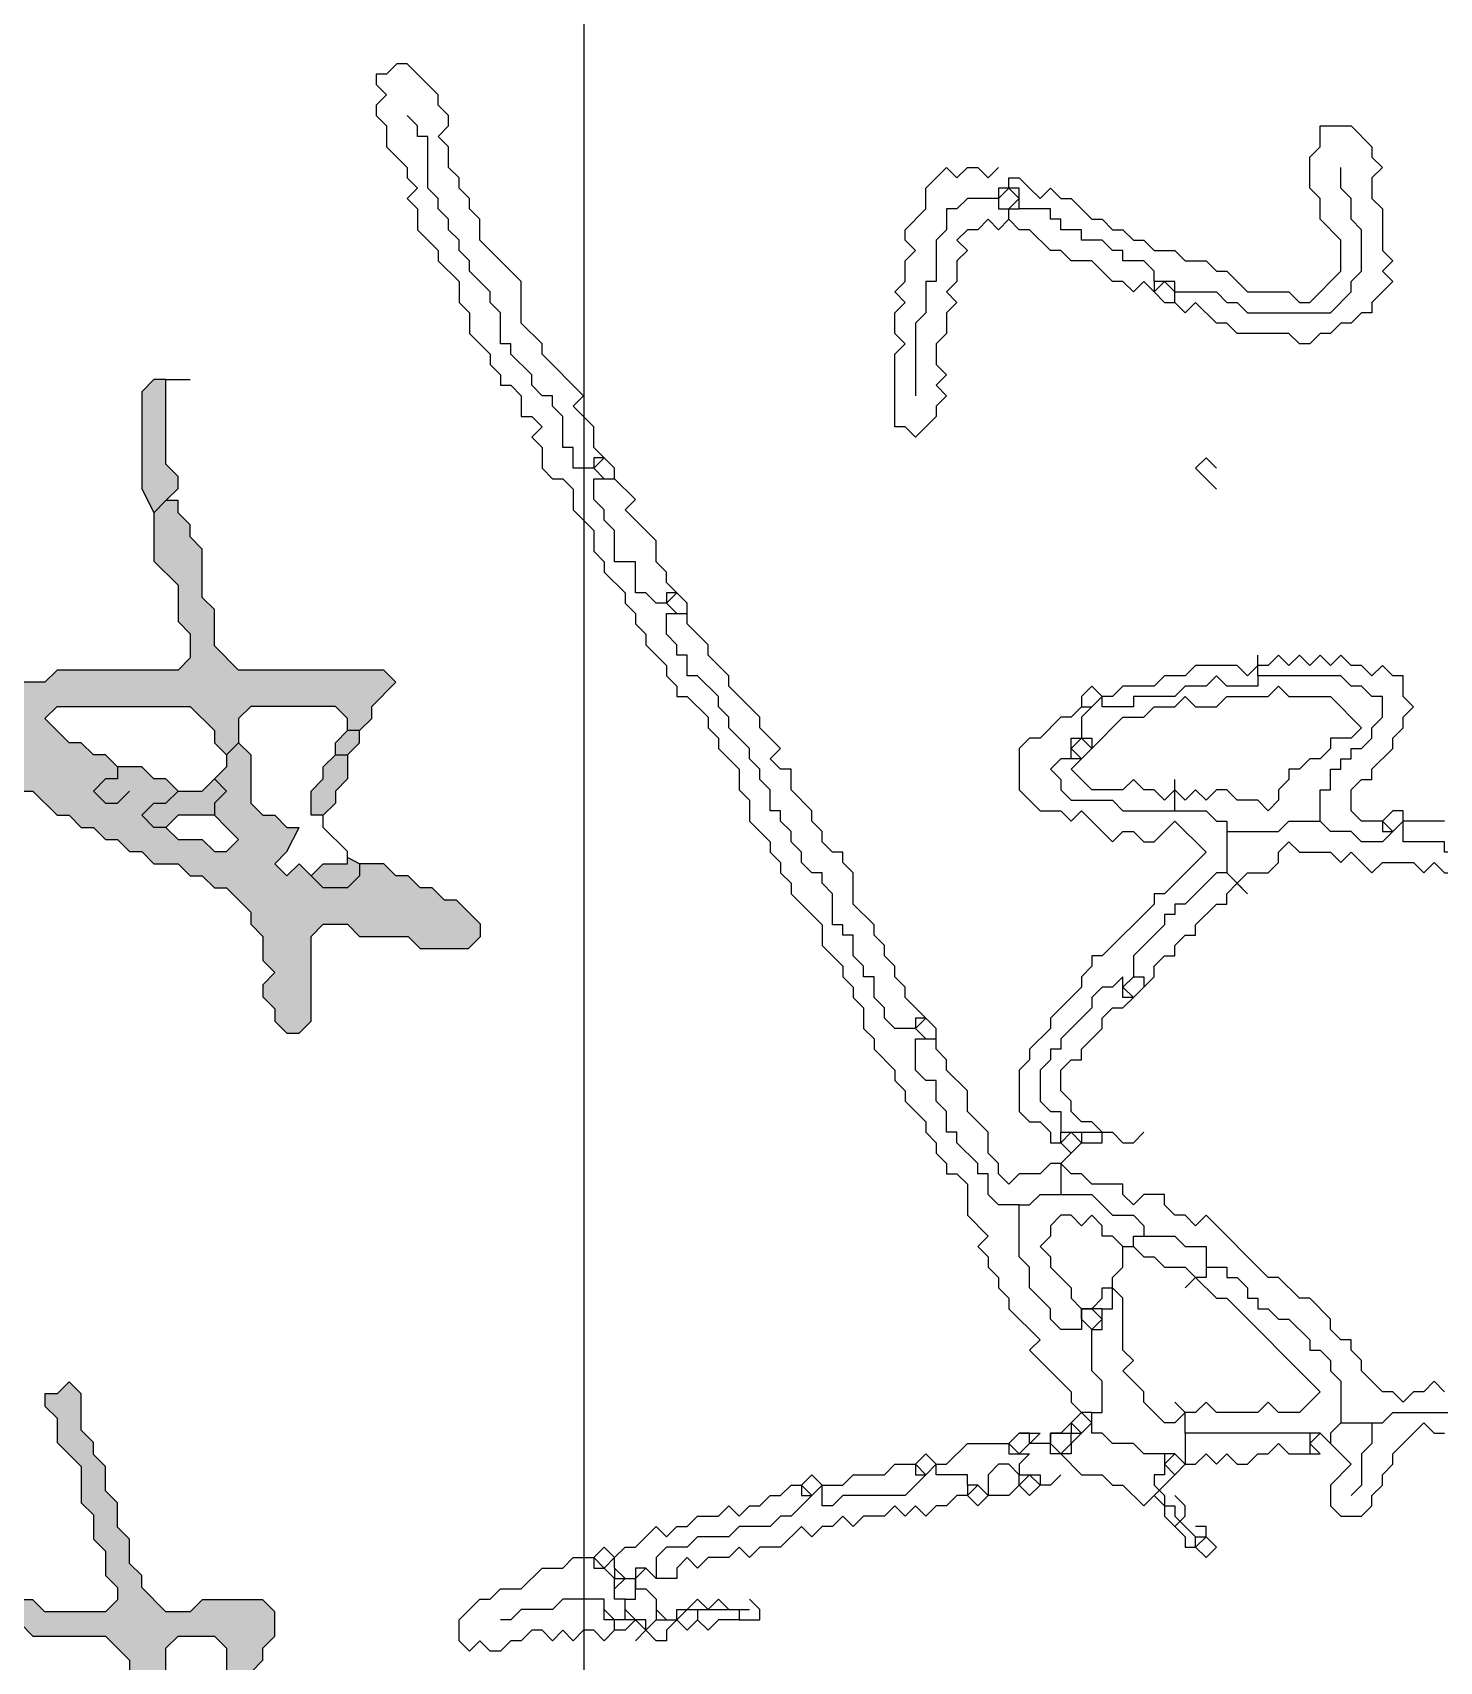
# Model space of a CAD drawing. Header units: millimetres. Extents: x 434053 to 1059003, y -2417481 to 936527.
# Drawn here: x 538969 to 539320.5, y -2154381.8 to -2153974.9 of the extents above; entities that cross this region are included whole.
import ezdxf

# ---------------------------------------------------------------- set-up
doc = ezdxf.new("R2010")
doc.units = ezdxf.units.MM
doc.header["$LTSCALE"] = 1000
doc.header["$MEASUREMENT"] = 0
for name, color, linetype in [('TITLIN', 7, 'Continuous'), ('图框层', 3, 'Continuous'), ('电子签名', 6, 'Continuous')]:
    doc.layers.add(name, color=color, linetype=linetype)

# ---------------------------------------------------------------- blocks, each defined once
blk = doc.blocks.new('zhauau')
for points in [[(-73507.25, -94051.93), (-73499.48, -94044.15), (-73491.7, -94051.93), (-73483.93, -94051.93), (-73480.04, -94048.04), (-73480.04, -94040.26), (-73483.93, -94036.38), (-73487.81, -94036.38), (-73491.7, -94032.49), (-73495.59, -94032.49), (-73499.48, -94028.6), (-73503.37, -94028.6), (-73515.03, -94016.94), (-73511.14, -94013.05), (-73511.14, -94009.16)], [(-73740.53, -94009.16), (-73740.53, -94024.71)], [(-73526.69, -94009.16), (-73530.58, -94013.05), (-73526.69, -94016.94), (-73526.69, -94020.82), (-73522.81, -94024.71), (-73526.69, -94028.6), (-73526.69, -94032.49), (-73534.47, -94040.26), (-73538.36, -94040.26), (-73542.25, -94044.15), (-73546.13, -94044.15), (-73546.13, -94048.04), (-73550.02, -94051.93), (-73553.91, -94051.93), (-73561.69, -94059.7), (-73561.69, -94063.59), (-73569.46, -94071.37), (-73569.46, -94075.26), (-73592.79, -94098.58), (-73588.9, -94102.47), (-73592.79, -94106.36), (-73592.79, -94110.25), (-73596.68, -94114.14), (-73600.57, -94114.14), (-73600.57, -94121.91), (-73596.68, -94125.8), (-73600.57, -94129.69), (-73604.45, -94129.69), (-73604.45, -94141.35), (-73608.34, -94145.24), (-73608.34, -94149.13), (-73612.23, -94153.02)], [(-73515.03, -94036.38), (-73515.03, -94032.49), (-73518.92, -94028.6), (-73518.92, -93954.73), (-73522.81, -93950.84)], [(-73732.76, -93981.94), (-73732.76, -93997.5), (-73728.87, -94001.38), (-73728.87, -94009.16), (-73732.76, -94009.16), (-73732.76, -94024.71), (-73736.65, -94024.71)], [(-73717.21, -94086.92), (-73721.09, -94083.03), (-73721.09, -94075.26), (-73724.98, -94071.37), (-73728.87, -94071.37), (-73732.76, -94067.48), (-73728.87, -94063.59), (-73728.87, -94051.93), (-73724.98, -94048.04), (-73728.87, -94044.15), (-73721.09, -94036.38), (-73724.98, -94032.49), (-73724.98, -94020.82), (-73721.09, -94016.94), (-73724.98, -94013.05), (-73721.09, -94009.16), (-73721.09, -93993.61), (-73724.98, -93989.72), (-73724.98, -93985.83), (-73721.09, -93981.94)], [(-73740.53, -94032.49), (-73740.53, -94040.26), (-73744.42, -94044.15), (-73752.2, -94044.15), (-73756.09, -94040.26), (-73756.09, -94036.38), (-73759.97, -94036.38), (-73767.75, -94028.6), (-73771.64, -94028.6), (-73775.53, -94024.71), (-73779.41, -94024.71), (-73783.3, -94020.82), (-73787.19, -94024.71), (-73794.97, -94024.71), (-73794.97, -94028.6), (-73798.85, -94032.49), (-73794.97, -94036.38), (-73798.85, -94040.26), (-73798.85, -94044.15), (-73802.74, -94048.04), (-73798.85, -94051.93), (-73802.74, -94055.82), (-73798.85, -94059.7), (-73802.74, -94063.59), (-73798.85, -94067.48), (-73802.74, -94071.37), (-73798.85, -94075.26), (-73798.85, -94079.14), (-73794.97, -94083.03), (-73798.85, -94086.92), (-73798.85, -94102.47), (-73794.97, -94106.36), (-73794.97, -94114.14), (-73791.08, -94118.02), (-73791.08, -94129.69), (-73787.19, -94133.58), (-73787.19, -94137.46)], [(-73977.7, -94164.68), (-73973.81, -94160.79), (-73977.7, -94156.9), (-73973.81, -94153.02), (-73973.81, -94149.13), (-73966.04, -94141.35), (-73966.04, -94137.46), (-73962.15, -94133.58), (-73962.15, -94129.69), (-73958.26, -94125.8), (-73958.26, -94121.91), (-73954.37, -94118.02), (-73954.37, -94110.25), (-73950.49, -94106.36), (-73950.49, -94098.58), (-73946.6, -94094.7), (-73946.6, -94090.81), (-73938.82, -94083.03), (-73938.82, -94067.48), (-73934.93, -94063.59), (-73934.93, -94059.7), (-73946.6, -94048.04), (-73958.26, -94048.04), (-73966.04, -94055.82), (-73973.81, -94055.82), (-73977.7, -94059.7), (-73989.37, -94059.7), (-73993.25, -94055.82), (-74001.03, -94055.82), (-74001.03, -94044.15), (-73993.25, -94036.38), (-73989.37, -94036.38), (-73985.48, -94032.49), (-73981.59, -94036.38), (-73973.81, -94036.38), (-73969.93, -94032.49), (-73954.37, -94032.49), (-73950.49, -94028.6), (-73946.6, -94032.49), (-73942.71, -94028.6), (-73934.93, -94036.38), (-73931.05, -94036.38), (-73931.05, -94040.26), (-73927.16, -94044.15), (-73927.16, -94048.04), (-73923.27, -94051.93), (-73923.27, -94055.82), (-73919.38, -94059.7), (-73919.38, -94063.59), (-73923.27, -94067.48), (-73923.27, -94086.92), (-73927.16, -94090.81), (-73927.16, -94094.7), (-73934.93, -94102.47), (-73931.05, -94106.36), (-73934.93, -94110.25)], [(-73736.65, -94024.71), (-73744.42, -94024.71), (-73744.42, -94028.6), (-73740.53, -94032.49), (-73736.65, -94032.49)], [(-73740.53, -94024.71), (-73744.42, -94024.71), (-73744.42, -94028.6), (-73740.53, -94032.49)], [(-73740.53, -94032.49), (-73736.65, -94028.6), (-73740.53, -94024.71)], [(-73736.65, -94032.49), (-73736.65, -94028.6), (-73732.76, -94032.49), (-73732.76, -94040.26), (-73736.65, -94044.15), (-73736.65, -94051.93), (-73740.53, -94055.82)], [(-73740.53, -94055.82), (-73752.2, -94055.82), (-73752.2, -94051.93), (-73759.97, -94051.93), (-73759.97, -94048.04), (-73763.86, -94048.04), (-73763.86, -94044.15), (-73767.75, -94044.15), (-73767.75, -94040.26), (-73771.64, -94036.38), (-73775.53, -94036.38), (-73779.41, -94032.49), (-73787.19, -94032.49), (-73787.19, -94036.38), (-73791.08, -94040.26), (-73791.08, -94044.15), (-73794.97, -94048.04), (-73794.97, -94079.14)], [(-73938.82, -94110.25), (-73938.82, -94094.7), (-73934.93, -94090.81), (-73934.93, -94086.92), (-73931.05, -94083.03), (-73931.05, -94051.93), (-73938.82, -94044.15), (-73942.71, -94044.15), (-73946.6, -94040.26), (-73962.15, -94040.26), (-73966.04, -94044.15), (-73973.81, -94044.15), (-73977.7, -94048.04), (-73985.48, -94048.04)], [(-73767.75, -94141.35), (-73779.41, -94129.69), (-73779.41, -94121.91), (-73783.3, -94118.02), (-73783.3, -94110.25), (-73787.19, -94106.36), (-73783.3, -94102.47), (-73783.3, -94094.7), (-73787.19, -94090.81), (-73787.19, -94075.26), (-73791.08, -94071.37), (-73787.19, -94067.48), (-73787.19, -94051.93), (-73775.53, -94040.26), (-73771.64, -94044.15), (-73771.64, -94051.93), (-73767.75, -94051.93), (-73763.86, -94055.82), (-73763.86, -94059.7), (-73759.97, -94063.59), (-73759.97, -94067.48), (-73756.09, -94067.48), (-73752.2, -94071.37), (-73748.31, -94071.37), (-73744.42, -94075.26), (-73748.31, -94079.14), (-73748.31, -94086.92), (-73752.2, -94090.81), (-73752.2, -94094.7), (-73748.31, -94098.58), (-73752.2, -94102.47), (-73748.31, -94106.36), (-73752.2, -94110.25)], [(-73515.03, -94048.04), (-73515.03, -94036.38)], [(-73515.03, -94036.38), (-73507.25, -94036.38), (-73503.37, -94040.26), (-73491.7, -94040.26), (-73487.81, -94044.15)], [(-73573.35, -94098.58), (-73573.35, -94090.81), (-73569.46, -94090.81), (-73569.46, -94086.92), (-73565.57, -94083.03), (-73561.69, -94083.03), (-73561.69, -94079.14), (-73557.8, -94079.14), (-73557.8, -94075.26), (-73553.91, -94071.37), (-73553.91, -94067.48), (-73546.13, -94059.7), (-73542.25, -94059.7), (-73542.25, -94055.82), (-73538.36, -94051.93), (-73534.47, -94051.93), (-73530.58, -94048.04), (-73515.03, -94048.04)], [(-73515.03, -94048.04), (-73511.14, -94051.93), (-73507.25, -94051.93), (-73511.14, -94055.82), (-73511.14, -94059.7)], [(-73503.37, -94059.7), (-73503.37, -94055.82), (-73507.25, -94059.7), (-73511.14, -94055.82), (-73507.25, -94051.93)], [(-73736.65, -94090.81), (-73736.65, -94071.37), (-73740.53, -94067.48), (-73740.53, -94055.82)], [(-73569.46, -94102.47), (-73561.69, -94094.7), (-73561.69, -94090.81), (-73526.69, -94055.82), (-73518.92, -94063.59), (-73518.92, -94071.37), (-73522.81, -94075.26), (-73518.92, -94079.14), (-73518.92, -94094.7), (-73522.81, -94098.58), (-73518.92, -94102.47), (-73518.92, -94106.36)], [(-73511.14, -94059.7), (-73503.37, -94059.7), (-73503.37, -94055.82)], [(-73511.14, -94059.7), (-73511.14, -94106.36)], [(-73495.59, -94110.25), (-73499.48, -94106.36), (-73499.48, -94102.47), (-73503.37, -94098.58), (-73499.48, -94094.7), (-73503.37, -94090.81), (-73499.48, -94086.92), (-73499.48, -94083.03), (-73503.37, -94079.14), (-73503.37, -94075.26), (-73507.25, -94071.37), (-73503.37, -94067.48), (-73503.37, -94059.7)], [(-73794.97, -94079.14), (-73802.74, -94079.14)], [(-73794.97, -94079.14), (-73791.08, -94079.14), (-73791.08, -94090.81), (-73794.97, -94094.7), (-73791.08, -94098.58), (-73791.08, -94106.36), (-73787.19, -94110.25), (-73787.19, -94125.8), (-73783.3, -94125.8), (-73783.3, -94137.46)], [(-73721.09, -94090.81), (-73713.32, -94083.03)], [(-73717.21, -94086.92), (-73713.32, -94083.03)], [(-73674.44, -94125.8), (-73682.21, -94118.02), (-73686.1, -94118.02), (-73689.99, -94114.14), (-73689.99, -94110.25), (-73693.88, -94110.25), (-73697.77, -94106.36), (-73697.77, -94102.47), (-73701.65, -94102.47), (-73709.43, -94094.7), (-73709.43, -94090.81), (-73713.32, -94090.81), (-73717.21, -94086.92)], [(-73864.95, -94094.7), (-73872.73, -94102.47), (-73876.61, -94098.58), (-73872.73, -94094.7)], [(-73864.95, -94094.7), (-73872.73, -94102.47), (-73876.61, -94098.58), (-73872.73, -94094.7)], [(-73744.42, -94110.25), (-73744.42, -94098.58), (-73740.53, -94094.7), (-73740.53, -94090.81), (-73736.65, -94090.81)], [(-73736.65, -94090.81), (-73721.09, -94090.81)], [(-73721.09, -94090.81), (-73721.09, -94094.7), (-73709.43, -94106.36), (-73709.43, -94110.25), (-73705.54, -94110.25), (-73705.54, -94114.14), (-73701.65, -94114.14), (-73689.99, -94125.8), (-73682.21, -94125.8)], [(-73472.26, -94102.47), (-73472.26, -94098.58), (-73468.37, -94094.7), (-73464.49, -94098.58), (-73468.37, -94102.47), (-73472.26, -94102.47)], [(-73468.37, -94102.47), (-73464.49, -94098.58), (-73468.37, -94094.7)], [(-73783.3, -94145.24), (-73779.41, -94149.13), (-73779.41, -94153.02), (-73771.64, -94160.79), (-73771.64, -94164.68), (-73767.75, -94168.57), (-73752.2, -94168.57), (-73744.42, -94160.79), (-73744.42, -94153.02), (-73740.53, -94149.13), (-73744.42, -94145.24), (-73732.76, -94133.58), (-73736.65, -94129.69), (-73736.65, -94125.8), (-73732.76, -94121.91), (-73732.76, -94118.02), (-73740.53, -94110.25), (-73728.87, -94098.58), (-73713.32, -94114.14), (-73713.32, -94118.02), (-73709.43, -94118.02), (-73689.99, -94137.46), (-73689.99, -94141.35), (-73686.1, -94141.35), (-73682.21, -94145.24), (-73678.33, -94145.24), (-73666.66, -94156.9), (-73662.77, -94156.9), (-73655, -94164.68), (-73651.11, -94164.68), (-73647.22, -94168.57), (-73631.67, -94168.57), (-73627.78, -94164.68), (-73627.78, -94160.79), (-73623.89, -94156.9), (-73620.01, -94156.9), (-73620.01, -94153.02), (-73623.89, -94149.13), (-73620.01, -94145.24)], [(-73585.01, -94121.91), (-73585.01, -94110.25), (-73581.13, -94106.36), (-73581.13, -94098.58), (-73573.35, -94098.58)], [(-73573.35, -94098.58), (-73569.46, -94098.58), (-73569.46, -94102.47), (-73565.57, -94106.36)], [(-73468.37, -94102.47), (-73472.26, -94098.58), (-73476.15, -94098.58), (-73476.15, -94102.47)], [(-73581.13, -94129.69), (-73581.13, -94125.8), (-73577.24, -94121.91), (-73577.24, -94118.02), (-73573.35, -94114.14), (-73573.35, -94106.36), (-73569.46, -94102.47)], [(-73569.46, -94102.47), (-73569.46, -94102.47)], [(-73518.92, -94106.36), (-73515.03, -94110.25), (-73515.03, -94114.14), (-73522.81, -94121.91), (-73526.69, -94121.91), (-73534.47, -94129.69), (-73538.36, -94125.8), (-73542.25, -94129.69), (-73561.69, -94129.69), (-73565.57, -94133.58)], [(-73511.14, -94106.36), (-73518.92, -94106.36), (-73522.81, -94110.25)], [(-73518.92, -94106.36), (-73518.92, -94106.36)], [(-73511.14, -94106.36), (-73503.37, -94106.36)], [(-73503.37, -94106.36), (-73499.48, -94106.36), (-73503.37, -94110.25), (-73503.37, -94114.14)], [(-73495.59, -94114.14), (-73495.59, -94118.02), (-73491.7, -94118.02), (-73487.81, -94114.14), (-73483.93, -94114.14), (-73483.93, -94110.25), (-73480.04, -94110.25), (-73472.26, -94102.47)], [(-73476.15, -94110.25), (-73480.04, -94106.36), (-73483.93, -94106.36), (-73487.81, -94110.25)], [(-73476.15, -94110.25), (-73472.26, -94106.36), (-73468.37, -94106.36), (-73468.37, -94102.47)], [(-73938.82, -94110.25), (-73942.71, -94110.25), (-73942.71, -94118.02)], [(-73942.71, -94118.02), (-73938.82, -94118.02), (-73934.93, -94114.14), (-73934.93, -94110.25), (-73938.82, -94110.25)], [(-73934.93, -94110.25), (-73938.82, -94110.25), (-73942.71, -94114.14), (-73938.82, -94118.02)], [(-73938.82, -94118.02), (-73934.93, -94114.14), (-73934.93, -94110.25)], [(-73752.2, -94110.25), (-73748.31, -94114.14), (-73752.2, -94118.02), (-73752.2, -94121.91), (-73756.09, -94125.8), (-73752.2, -94129.69), (-73752.2, -94141.35), (-73759.97, -94149.13), (-73763.86, -94145.24), (-73767.75, -94149.13), (-73771.64, -94145.24), (-73767.75, -94141.35)], [(-73763.86, -94149.13), (-73763.86, -94153.02), (-73759.97, -94156.9), (-73756.09, -94153.02), (-73752.2, -94153.02), (-73748.31, -94149.13), (-73748.31, -94133.58), (-73744.42, -94129.69), (-73744.42, -94110.25)], [(-73744.42, -94110.25), (-73756.09, -94110.25)], [(-73752.2, -94110.25), (-73752.2, -94110.25)], [(-73503.37, -94114.14), (-73503.37, -94121.91), (-73507.25, -94125.8), (-73507.25, -94133.58), (-73511.14, -94137.46), (-73511.14, -94141.35)], [(-73495.59, -94110.25), (-73499.48, -94114.14), (-73503.37, -94110.25)], [(-73503.37, -94114.14), (-73495.59, -94114.14)], [(-73487.81, -94118.02), (-73495.59, -94110.25)], [(-73495.59, -94114.14), (-73495.59, -94114.14)], [(-73487.81, -94118.02), (-73483.93, -94114.14), (-73480.04, -94114.14), (-73476.15, -94110.25)], [(-73942.71, -94118.02), (-73946.6, -94118.02), (-73950.49, -94121.91), (-73950.49, -94129.69), (-73954.37, -94129.69), (-73954.37, -94133.58), (-73958.26, -94137.46), (-73958.26, -94145.24), (-73962.15, -94145.24), (-73962.15, -94153.02), (-73966.04, -94153.02), (-73966.04, -94156.9), (-73969.93, -94156.9), (-73969.93, -94168.57)], [(-73938.82, -94118.02), (-73942.71, -94121.91), (-73938.82, -94125.8), (-73942.71, -94129.69), (-73942.71, -94133.58), (-73950.49, -94141.35), (-73950.49, -94149.13), (-73954.37, -94153.02), (-73954.37, -94156.9), (-73962.15, -94164.68), (-73962.15, -94168.57), (-73966.04, -94172.46)], [(-73503.37, -94153.02), (-73495.59, -94145.24), (-73495.59, -94137.46), (-73491.7, -94133.58), (-73491.7, -94129.69), (-73483.93, -94121.91), (-73487.81, -94118.02)], [(-73682.21, -94125.8), (-73682.21, -94121.91), (-73678.33, -94121.91), (-73674.44, -94125.8), (-73674.44, -94129.69), (-73678.33, -94129.69)], [(-73678.33, -94129.69), (-73682.21, -94125.8)], [(-73674.44, -94125.8), (-73678.33, -94129.69), (-73682.21, -94125.8)], [(-73627.78, -94145.24), (-73631.67, -94149.13), (-73635.56, -94149.13), (-73639.45, -94153.02), (-73647.22, -94153.02), (-73651.11, -94149.13), (-73651.11, -94145.24), (-73655, -94145.24), (-73662.77, -94137.46), (-73666.66, -94137.46), (-73670.55, -94133.58), (-73670.55, -94129.69), (-73674.44, -94125.8)], [(-73623.89, -94145.24), (-73623.89, -94133.58), (-73620.01, -94129.69), (-73620.01, -94125.8), (-73623.89, -94121.91)], [(-73623.89, -94137.46), (-73623.89, -94133.58), (-73620.01, -94129.69), (-73620.01, -94125.8), (-73623.89, -94121.91)], [(-73600.57, -94153.02), (-73600.57, -94141.35), (-73592.79, -94133.58), (-73592.79, -94125.8), (-73588.9, -94121.91), (-73585.01, -94121.91)], [(-73557.8, -94137.46), (-73557.8, -94133.58), (-73569.46, -94133.58), (-73573.35, -94129.69), (-73581.13, -94129.69), (-73581.13, -94125.8), (-73585.01, -94125.8), (-73585.01, -94121.91)], [(-73678.33, -94129.69), (-73682.21, -94129.69), (-73678.33, -94133.58), (-73678.33, -94137.46), (-73674.44, -94141.35), (-73670.55, -94141.35), (-73658.89, -94153.02), (-73655, -94153.02), (-73655, -94156.9), (-73651.11, -94156.9), (-73647.22, -94160.79), (-73635.56, -94160.79), (-73631.67, -94156.9), (-73631.67, -94153.02), (-73623.89, -94153.02)], [(-73581.13, -94129.69), (-73585.01, -94133.58), (-73585.01, -94137.46), (-73588.9, -94137.46), (-73592.79, -94141.35), (-73588.9, -94145.24), (-73592.79, -94149.13), (-73592.79, -94153.02), (-73588.9, -94156.9), (-73585.01, -94156.9), (-73581.13, -94160.79), (-73577.24, -94156.9), (-73573.35, -94156.9), (-73565.57, -94149.13), (-73561.69, -94149.13), (-73557.8, -94145.24)], [(-73565.57, -94133.58), (-73569.46, -94133.58), (-73573.35, -94129.69), (-73581.13, -94129.69)], [(-73783.3, -94137.46), (-73787.19, -94137.46), (-73791.08, -94141.35), (-73787.19, -94145.24), (-73783.3, -94145.24)], [(-73787.19, -94137.46), (-73791.08, -94141.35), (-73787.19, -94145.24), (-73783.3, -94145.24)], [(-73783.3, -94145.24), (-73783.3, -94141.35), (-73787.19, -94137.46)], [(-73623.89, -94137.46), (-73627.78, -94141.35), (-73627.78, -94145.24)], [(-73620.01, -94145.24), (-73620.01, -94137.46), (-73623.89, -94137.46)], [(-73557.8, -94137.46), (-73557.8, -94145.24), (-73550.02, -94145.24), (-73550.02, -94153.02), (-73553.91, -94156.9), (-73557.8, -94156.9), (-73565.57, -94164.68), (-73573.35, -94164.68), (-73577.24, -94168.57), (-73596.68, -94168.57)], [(-73557.8, -94141.35), (-73561.69, -94137.46), (-73565.57, -94137.46), (-73565.57, -94133.58)], [(-73550.02, -94141.35), (-73550.02, -94137.46), (-73557.8, -94137.46)], [(-73557.8, -94141.35), (-73553.91, -94137.46), (-73550.02, -94141.35), (-73553.91, -94145.24), (-73557.8, -94145.24)], [(-73518.92, -94141.35), (-73518.92, -94137.46), (-73530.58, -94137.46), (-73534.47, -94141.35), (-73550.02, -94141.35)], [(-73783.3, -94145.24), (-73783.3, -94141.35), (-73779.41, -94145.24), (-73771.64, -94145.24)], [(-73771.64, -94145.24), (-73771.64, -94141.35), (-73767.75, -94141.35), (-73763.86, -94145.24), (-73763.86, -94149.13)], [(-73557.8, -94145.24), (-73557.8, -94141.35)], [(-73511.14, -94141.35), (-73518.92, -94141.35)], [(-73518.92, -94141.35), (-73518.92, -94145.24), (-73515.03, -94149.13), (-73511.14, -94149.13)], [(-73518.92, -94145.24), (-73515.03, -94141.35), (-73511.14, -94145.24)], [(-73876.61, -94324.09), (-73880.5, -94327.98), (-73888.28, -94327.98), (-73896.05, -94335.75), (-73899.94, -94331.86), (-73915.49, -94347.42), (-73919.38, -94347.42), (-73927.16, -94355.19), (-73942.71, -94355.19), (-73958.26, -94370.74), (-73966.04, -94370.74), (-73969.93, -94374.63), (-73973.81, -94374.63), (-73977.7, -94378.52), (-73981.59, -94378.52), (-73985.48, -94382.41), (-73993.25, -94382.41), (-73997.14, -94386.3), (-74001.03, -94382.41), (-74004.92, -94382.41), (-74008.81, -94386.3), (-74012.69, -94386.3), (-74024.36, -94397.96), (-74024.36, -94401.85), (-74020.47, -94405.74), (-74020.47, -94409.62), (-74016.58, -94409.62), (-74012.69, -94405.74), (-74008.81, -94409.62), (-74004.92, -94409.62), (-74001.03, -94405.74), (-73993.25, -94405.74), (-73985.48, -94397.96), (-73981.59, -94397.96), (-73977.7, -94394.07), (-73973.81, -94397.96), (-73969.93, -94394.07), (-73962.15, -94394.07), (-73954.37, -94386.3), (-73950.49, -94386.3), (-73942.71, -94378.52), (-73934.93, -94378.52), (-73931.05, -94374.63), (-73923.27, -94374.63), (-73915.49, -94366.86), (-73911.61, -94366.86), (-73907.72, -94362.97), (-73903.83, -94362.97), (-73903.83, -94359.08), (-73899.94, -94355.19), (-73892.17, -94355.19), (-73892.17, -94351.3), (-73888.28, -94347.42), (-73884.39, -94351.3), (-73880.5, -94347.42), (-73872.73, -94347.42), (-73868.84, -94343.53), (-73868.84, -94339.64), (-73864.95, -94335.75), (-73857.17, -94335.75), (-73849.4, -94327.98), (-73841.62, -94327.98), (-73837.73, -94324.09), (-73833.85, -94324.09), (-73826.07, -94316.31), (-73822.18, -94316.31), (-73818.29, -94312.42), (-73814.41, -94312.42), (-73810.52, -94308.54), (-73806.63, -94308.54), (-73798.85, -94300.76), (-73794.97, -94300.76), (-73791.08, -94296.87), (-73787.19, -94296.87), (-73787.19, -94292.98), (-73779.41, -94285.21), (-73775.53, -94285.21), (-73771.64, -94281.32), (-73767.75, -94281.32), (-73759.97, -94273.54), (-73752.2, -94273.54), (-73748.31, -94269.66), (-73740.53, -94269.66), (-73732.76, -94261.88), (-73728.87, -94261.88), (-73724.98, -94257.99), (-73721.09, -94257.99), (-73717.21, -94254.1), (-73713.32, -94254.1), (-73701.65, -94242.44), (-73693.88, -94242.44), (-73686.1, -94234.66), (-73682.21, -94234.66), (-73678.33, -94230.78), (-73674.44, -94230.78), (-73670.55, -94226.89), (-73662.77, -94226.89), (-73658.89, -94223), (-73655, -94223), (-73647.22, -94215.22), (-73643.33, -94215.22), (-73639.45, -94211.34), (-73635.56, -94211.34), (-73627.78, -94203.56), (-73623.89, -94203.56), (-73620.01, -94199.67), (-73616.12, -94199.67), (-73612.23, -94195.78), (-73608.34, -94195.78), (-73608.34, -94191.9), (-73604.45, -94188.01), (-73592.79, -94188.01), (-73585.01, -94180.23), (-73581.13, -94184.12), (-73577.24, -94180.23), (-73573.35, -94180.23), (-73569.46, -94176.34), (-73565.57, -94176.34), (-73561.69, -94172.46), (-73557.8, -94172.46), (-73546.13, -94160.79), (-73542.25, -94164.68), (-73526.69, -94149.13), (-73522.81, -94149.13), (-73518.92, -94145.24)], [(-73763.86, -94149.13), (-73771.64, -94149.13), (-73771.64, -94145.24)], [(-73623.89, -94153.02), (-73623.89, -94145.24)], [(-73623.89, -94145.24), (-73620.01, -94145.24), (-73616.12, -94149.13)], [(-73616.12, -94149.13), (-73620.01, -94153.02), (-73623.89, -94153.02)], [(-73612.23, -94153.02), (-73620.01, -94145.24)], [(-73616.12, -94149.13), (-73612.23, -94153.02), (-73600.57, -94153.02)], [(-73511.14, -94145.24), (-73515.03, -94149.13), (-73511.14, -94153.02)], [(-73511.14, -94149.13), (-73511.14, -94145.24), (-73507.25, -94149.13)], [(-73503.37, -94153.02), (-73511.14, -94145.24)], [(-73507.25, -94156.9), (-73511.14, -94156.9), (-73511.14, -94149.13)], [(-73507.25, -94149.13), (-73511.14, -94149.13)], [(-73507.25, -94149.13), (-73503.37, -94149.13), (-73503.37, -94156.9), (-73507.25, -94156.9)], [(-73612.23, -94153.02), (-73612.23, -94156.9), (-73608.34, -94160.79), (-73608.34, -94168.57), (-73604.45, -94172.46), (-73608.34, -94176.34), (-73612.23, -94176.34), (-73616.12, -94180.23), (-73623.89, -94180.23), (-73631.67, -94188.01), (-73639.45, -94188.01), (-73647.22, -94195.78), (-73651.11, -94195.78), (-73655, -94199.67), (-73658.89, -94199.67)], [(-73596.68, -94168.57), (-73596.68, -94164.68), (-73600.57, -94160.79), (-73600.57, -94153.02)], [(-73511.14, -94153.02), (-73511.14, -94156.9), (-73507.25, -94156.9), (-73503.37, -94153.02)], [(-73507.25, -94156.9), (-73507.25, -94164.68)], [(-73495.59, -94153.02), (-73491.7, -94156.9), (-73491.7, -94160.79)], [(-73511.14, -94164.68), (-73511.14, -94160.79), (-73503.37, -94168.57), (-73507.25, -94172.46)], [(-73495.59, -94168.57), (-73495.59, -94160.79), (-73491.7, -94160.79), (-73487.81, -94164.68), (-73491.7, -94168.57), (-73495.59, -94168.57)], [(-73491.7, -94160.79), (-73495.59, -94164.68), (-73491.7, -94168.57)], [(-73491.7, -94168.57), (-73487.81, -94164.68), (-73491.7, -94160.79)], [(-73977.7, -94172.46), (-73981.59, -94172.46), (-73981.59, -94168.57), (-73977.7, -94164.68)], [(-73969.93, -94168.57), (-73977.7, -94168.57), (-73977.7, -94176.34), (-73973.81, -94176.34)], [(-73966.04, -94172.46), (-73969.93, -94172.46), (-73973.81, -94168.57), (-73977.7, -94172.46)], [(-73973.81, -94176.34), (-73969.93, -94176.34), (-73969.93, -94168.57)], [(-73596.68, -94168.57), (-73596.68, -94176.34), (-73600.57, -94180.23), (-73608.34, -94180.23), (-73608.34, -94184.12), (-73612.23, -94184.12), (-73620.01, -94191.9), (-73623.89, -94191.9), (-73623.89, -94195.78), (-73631.67, -94195.78), (-73635.56, -94199.67), (-73643.33, -94199.67), (-73643.33, -94203.56), (-73647.22, -94207.45), (-73658.89, -94207.45)], [(-73507.25, -94164.68), (-73511.14, -94164.68), (-73511.14, -94168.57), (-73507.25, -94172.46), (-73503.37, -94172.46), (-73503.37, -94164.68), (-73499.48, -94168.57)], [(-73507.25, -94172.46), (-73511.14, -94168.57), (-73511.14, -94164.68)], [(-73499.48, -94168.57), (-73495.59, -94168.57)], [(-73495.59, -94168.57), (-73499.48, -94172.46), (-73499.48, -94176.34), (-73495.59, -94180.23), (-73491.7, -94180.23)], [(-73491.7, -94168.57), (-73487.81, -94172.46), (-73487.81, -94180.23)], [(-73966.04, -94172.46), (-73962.15, -94176.34), (-73966.04, -94180.23), (-73962.15, -94184.12), (-73962.15, -94188.01), (-73958.26, -94191.9), (-73954.37, -94188.01), (-73950.49, -94191.9), (-73942.71, -94191.9), (-73938.82, -94195.78), (-73934.93, -94191.9), (-73931.05, -94195.78), (-73923.27, -94195.78), (-73919.38, -94199.67), (-73911.61, -94199.67), (-73907.72, -94195.78), (-73903.83, -94199.67), (-73899.94, -94195.78), (-73896.05, -94199.67), (-73892.17, -94199.67), (-73884.39, -94207.45), (-73888.28, -94211.34), (-73888.28, -94215.22), (-73915.49, -94215.22), (-73919.38, -94211.34), (-73923.27, -94215.22), (-73931.05, -94215.22), (-73934.93, -94211.34), (-73938.82, -94215.22), (-73942.71, -94211.34), (-73950.49, -94211.34), (-73954.37, -94207.45), (-73958.26, -94211.34), (-73962.15, -94211.34), (-73969.93, -94203.56), (-73977.7, -94203.56), (-73985.48, -94195.78), (-73981.59, -94191.9), (-73985.48, -94188.01), (-73985.48, -94184.12), (-73981.59, -94180.23), (-73985.48, -94176.34)], [(-73977.7, -94172.46), (-73973.81, -94176.34)], [(-73499.48, -94199.67), (-73499.48, -94195.78), (-73507.25, -94188.01), (-73507.25, -94172.46)], [(-73973.81, -94176.34), (-73973.81, -94188.01), (-73969.93, -94191.9), (-73969.93, -94195.78), (-73962.15, -94195.78), (-73958.26, -94199.67), (-73942.71, -94199.67), (-73942.71, -94203.56), (-73931.05, -94203.56), (-73927.16, -94207.45), (-73899.94, -94207.45)], [(-73491.7, -94180.23), (-73487.81, -94180.23), (-73491.7, -94184.12), (-73491.7, -94188.01)], [(-73487.81, -94180.23), (-73491.7, -94184.12), (-73487.81, -94188.01)], [(-73487.81, -94188.01), (-73483.93, -94184.12), (-73487.81, -94180.23)], [(-73491.7, -94188.01), (-73487.81, -94188.01), (-73483.93, -94184.12)], [(-73491.7, -94188.01), (-73495.59, -94188.01), (-73495.59, -94199.67)], [(-73487.81, -94188.01), (-73487.81, -94191.9), (-73483.93, -94195.78), (-73483.93, -94199.67), (-73480.04, -94203.56), (-73483.93, -94207.45), (-73480.04, -94211.34), (-73483.93, -94215.22), (-73480.04, -94219.11), (-73480.04, -94226.89), (-73476.15, -94230.78), (-73480.04, -94234.66), (-73476.15, -94238.55), (-73476.15, -94242.44), (-73472.26, -94246.33), (-73476.15, -94250.22), (-73468.37, -94257.99), (-73468.37, -94265.77), (-73464.49, -94269.66), (-73468.37, -94273.54), (-73464.49, -94277.43), (-73464.49, -94285.21), (-73460.6, -94289.1), (-73464.49, -94292.98), (-73460.6, -94296.87), (-73456.71, -94296.87), (-73456.71, -94304.65)], [(-73658.89, -94207.45), (-73658.89, -94199.67), (-73662.77, -94199.67), (-73666.66, -94203.56), (-73666.66, -94207.45), (-73662.77, -94207.45), (-73662.77, -94215.22), (-73666.66, -94219.11), (-73670.55, -94219.11), (-73674.44, -94223), (-73682.21, -94223), (-73682.21, -94226.89), (-73686.1, -94226.89), (-73689.99, -94230.78), (-73697.77, -94230.78), (-73697.77, -94234.66), (-73701.65, -94234.66), (-73701.65, -94238.55), (-73713.32, -94238.55), (-73717.21, -94242.44), (-73721.09, -94242.44), (-73721.09, -94246.33), (-73724.98, -94250.22), (-73728.87, -94250.22), (-73732.76, -94254.1), (-73736.65, -94254.1), (-73740.53, -94257.99), (-73744.42, -94257.99), (-73744.42, -94261.88), (-73752.2, -94261.88), (-73756.09, -94265.77), (-73759.97, -94265.77), (-73763.86, -94269.66), (-73767.75, -94269.66), (-73775.53, -94277.43), (-73779.41, -94277.43), (-73783.3, -94281.32), (-73787.19, -94281.32), (-73794.97, -94289.1), (-73794.97, -94292.98), (-73802.74, -94292.98), (-73802.74, -94296.87), (-73806.63, -94296.87), (-73810.52, -94300.76), (-73818.29, -94300.76)], [(-73658.89, -94199.67), (-73662.77, -94199.67), (-73666.66, -94203.56)], [(-73666.66, -94203.56), (-73662.77, -94207.45), (-73658.89, -94203.56), (-73658.89, -94199.67)], [(-73495.59, -94199.67), (-73499.48, -94199.67), (-73503.37, -94203.56), (-73499.48, -94207.45), (-73495.59, -94207.45)], [(-73499.48, -94207.45), (-73503.37, -94203.56), (-73499.48, -94199.67)], [(-73499.48, -94199.67), (-73495.59, -94203.56), (-73499.48, -94207.45)], [(-73666.66, -94203.56), (-73674.44, -94211.34), (-73678.33, -94211.34), (-73682.21, -94215.22), (-73686.1, -94215.22), (-73689.99, -94219.11), (-73693.88, -94219.11), (-73697.77, -94223), (-73701.65, -94223), (-73709.43, -94230.78), (-73721.09, -94230.78), (-73724.98, -94234.66), (-73728.87, -94234.66), (-73728.87, -94238.55), (-73732.76, -94242.44), (-73736.65, -94242.44), (-73740.53, -94246.33), (-73744.42, -94246.33), (-73752.2, -94254.1), (-73759.97, -94254.1), (-73759.97, -94257.99), (-73763.86, -94261.88), (-73767.75, -94257.99), (-73775.53, -94265.77), (-73779.41, -94265.77), (-73791.08, -94277.43), (-73794.97, -94277.43), (-73802.74, -94285.21), (-73806.63, -94285.21), (-73814.41, -94292.98), (-73818.29, -94292.98)], [(-73495.59, -94207.45), (-73495.59, -94203.56), (-73487.81, -94211.34), (-73487.81, -94234.66), (-73483.93, -94238.55), (-73483.93, -94242.44), (-73487.81, -94242.44)], [(-73491.7, -94242.44), (-73491.7, -94234.66), (-73495.59, -94230.78), (-73495.59, -94219.11), (-73499.48, -94215.22), (-73499.48, -94207.45)], [(-73487.81, -94242.44), (-73491.7, -94242.44), (-73495.59, -94246.33), (-73491.7, -94250.22), (-73487.81, -94250.22)], [(-73491.7, -94250.22), (-73495.59, -94246.33), (-73491.7, -94242.44)], [(-73491.7, -94242.44), (-73487.81, -94246.33), (-73491.7, -94250.22)], [(-73487.81, -94250.22), (-73487.81, -94246.33), (-73480.04, -94254.1), (-73480.04, -94257.99), (-73476.15, -94261.88), (-73476.15, -94273.54), (-73472.26, -94277.43), (-73472.26, -94289.1), (-73468.37, -94292.98), (-73468.37, -94300.76), (-73464.49, -94304.65), (-73460.6, -94304.65)], [(-73464.49, -94320.2), (-73468.37, -94316.31), (-73468.37, -94312.42), (-73476.15, -94304.65), (-73472.26, -94300.76), (-73476.15, -94296.87), (-73476.15, -94292.98), (-73480.04, -94289.1), (-73480.04, -94281.32), (-73483.93, -94277.43), (-73480.04, -94273.54), (-73483.93, -94269.66), (-73483.93, -94265.77), (-73487.81, -94261.88), (-73487.81, -94257.99), (-73491.7, -94254.1), (-73491.7, -94250.22)], [(-73441.16, -94273.54), (-73441.16, -94265.77), (-73445.05, -94265.77), (-73448.93, -94269.66)], [(-73445.05, -94289.1), (-73445.05, -94269.66)], [(-73445.05, -94285.21), (-73448.93, -94281.32), (-73445.05, -94277.43), (-73445.05, -94273.54), (-73441.16, -94273.54)], [(-73441.16, -94273.54), (-73441.16, -94281.32), (-73437.27, -94285.21), (-73441.16, -94289.1), (-73437.27, -94292.98), (-73441.16, -94296.87)], [(-73445.05, -94292.98), (-73448.93, -94289.1), (-73445.05, -94285.21)], [(-73441.16, -94296.87), (-73445.05, -94296.87), (-73445.05, -94289.1)], [(-73445.05, -94289.1), (-73441.16, -94289.1), (-73437.27, -94292.98), (-73441.16, -94296.87)], [(-73818.29, -94300.76), (-73818.29, -94292.98), (-73822.18, -94292.98), (-73826.07, -94296.87), (-73826.07, -94300.76), (-73822.18, -94300.76), (-73822.18, -94304.65), (-73826.07, -94308.54), (-73826.07, -94312.42), (-73837.73, -94312.42), (-73837.73, -94320.2), (-73849.4, -94320.2), (-73853.29, -94324.09), (-73857.17, -94324.09), (-73861.06, -94327.98), (-73868.84, -94327.98)], [(-73826.07, -94296.87), (-73829.96, -94300.76), (-73833.85, -94300.76), (-73837.73, -94304.65), (-73845.51, -94304.65), (-73857.17, -94316.31), (-73861.06, -94312.42), (-73868.84, -94320.2)], [(-73818.29, -94292.98), (-73822.18, -94292.98), (-73826.07, -94296.87)], [(-73826.07, -94296.87), (-73822.18, -94300.76), (-73818.29, -94296.87), (-73818.29, -94292.98)], [(-73441.16, -94296.87), (-73445.05, -94296.87), (-73445.05, -94292.98)], [(-73445.05, -94292.98), (-73441.16, -94296.87)], [(-73445.05, -94304.65), (-73441.16, -94300.76), (-73441.16, -94296.87)], [(-73441.16, -94304.65), (-73441.16, -94296.87)], [(-73441.16, -94296.87), (-73437.27, -94300.76), (-73433.38, -94300.76), (-73433.38, -94304.65), (-73437.27, -94308.54)], [(-73460.6, -94304.65), (-73456.71, -94304.65), (-73460.6, -94308.54), (-73460.6, -94312.42), (-73456.71, -94312.42)], [(-73456.71, -94304.65), (-73460.6, -94308.54), (-73456.71, -94312.42)], [(-73452.82, -94312.42), (-73452.82, -94308.54), (-73448.93, -94304.65), (-73441.16, -94304.65)], [(-73452.82, -94312.42), (-73452.82, -94308.54), (-73448.93, -94304.65), (-73445.05, -94304.65)], [(-73441.16, -94304.65), (-73437.27, -94308.54), (-73441.16, -94312.42), (-73441.16, -94316.31)], [(-73437.27, -94308.54), (-73441.16, -94308.54), (-73441.16, -94312.42)], [(-73437.27, -94308.54), (-73433.38, -94312.42)], [(-73456.71, -94312.42), (-73452.82, -94312.42)], [(-73452.82, -94312.42), (-73456.71, -94312.42)], [(-73456.71, -94312.42), (-73452.82, -94312.42)], [(-73448.93, -94316.31), (-73448.93, -94320.2), (-73452.82, -94320.2), (-73456.71, -94316.31), (-73456.71, -94312.42)], [(-73452.82, -94312.42), (-73456.71, -94312.42)], [(-73448.93, -94316.31), (-73448.93, -94312.42), (-73452.82, -94312.42)], [(-73448.93, -94316.31), (-73448.93, -94312.42), (-73452.82, -94312.42)], [(-73441.16, -94312.42), (-73445.05, -94316.31), (-73448.93, -94316.31)], [(-73441.16, -94312.42), (-73437.27, -94316.31), (-73437.27, -94320.2)], [(-73868.84, -94327.98), (-73868.84, -94320.2), (-73872.73, -94320.2), (-73876.61, -94324.09), (-73876.61, -94327.98), (-73872.73, -94327.98), (-73872.73, -94335.75), (-73880.5, -94335.75), (-73880.5, -94339.64), (-73892.17, -94339.64), (-73896.05, -94343.53), (-73899.94, -94343.53), (-73899.94, -94347.42), (-73903.83, -94351.3), (-73907.72, -94351.3), (-73915.49, -94359.08), (-73919.38, -94359.08), (-73919.38, -94362.97), (-73931.05, -94362.97), (-73934.93, -94366.86), (-73938.82, -94366.86), (-73946.6, -94374.63), (-73950.49, -94374.63), (-73954.37, -94378.52), (-73958.26, -94378.52), (-73962.15, -94382.41), (-73966.04, -94382.41), (-73969.93, -94386.3), (-73973.81, -94386.3), (-73977.7, -94390.18), (-73997.14, -94390.18), (-73997.14, -94394.07), (-74001.03, -94394.07), (-74004.92, -94397.96)], [(-73868.84, -94320.2), (-73872.73, -94320.2), (-73876.61, -94324.09)], [(-73876.61, -94324.09), (-73872.73, -94327.98), (-73868.84, -94324.09), (-73868.84, -94320.2)], [(-73460.6, -94320.2), (-73464.49, -94320.2), (-73468.37, -94324.09), (-73464.49, -94327.98), (-73460.6, -94327.98), (-73460.6, -94324.09), (-73456.71, -94320.2)], [(-73464.49, -94327.98), (-73468.37, -94324.09), (-73464.49, -94320.2)], [(-73437.27, -94320.2), (-73433.38, -94324.09), (-73437.27, -94327.98), (-73437.27, -94331.86), (-73433.38, -94335.75), (-73437.27, -94339.64), (-73433.38, -94343.53), (-73437.27, -94347.42), (-73437.27, -94351.3), (-73433.38, -94355.19), (-73433.38, -94359.08), (-73429.49, -94362.97), (-73429.49, -94366.86), (-73433.38, -94370.74), (-73429.49, -94374.63), (-73433.38, -94378.52), (-73441.16, -94378.52), (-73448.93, -94370.74), (-73448.93, -94366.86), (-73452.82, -94362.97), (-73452.82, -94355.19), (-73460.6, -94347.42), (-73460.6, -94339.64), (-73464.49, -94335.75), (-73464.49, -94327.98)], [(-73464.49, -94320.2), (-73460.6, -94324.09), (-73464.49, -94327.98)], [(-73456.71, -94320.2), (-73456.71, -94316.31), (-73460.6, -94320.2)], [(-73460.6, -94320.2), (-73456.71, -94320.2)], [(-73448.93, -94316.31), (-73448.93, -94320.2), (-73456.71, -94320.2)], [(-73441.16, -94316.31), (-73448.93, -94316.31)], [(-73441.16, -94316.31), (-73441.16, -94324.09), (-73448.93, -94324.09), (-73448.93, -94339.64), (-73445.05, -94343.53), (-73445.05, -94355.19), (-73441.16, -94359.08), (-73441.16, -94362.97)], [(-73437.27, -94320.2), (-73441.16, -94320.2), (-73445.05, -94324.09)]]:
    blk.add_lwpolyline(points)
blk = doc.blocks.new('fdaf')
at = {"linetype": 'Continuous'}
for points in [[(482.92, 522.89), (489.92, 529.89), (489.92, 536.89), (503.92, 550.89), (503.92, 557.89), (510.92, 564.89), (510.92, 571.89), (517.92, 578.89), (517.92, 585.89), (524.92, 592.89), (524.92, 599.89), (531.92, 606.89), (531.92, 620.89), (538.92, 627.89), (538.92, 634.89), (545.92, 641.89), (545.92, 648.89), (559.92, 662.89), (566.92, 662.89), (573.92, 669.89), (587.92, 669.89), (594.92, 676.89), (601.92, 669.89), (608.92, 669.89), (615.92, 676.89), (622.92, 676.89), (629.92, 683.89), (629.92, 690.89), (622.92, 697.89), (573.92, 697.89), (566.92, 704.89), (566.92, 718.89), (573.92, 725.89), (573.92, 753.89), (580.92, 760.89), (580.92, 788.89), (573.92, 795.89), (566.92, 795.89), (552.92, 781.89), (552.92, 774.89), (545.92, 767.89), (545.92, 760.89), (538.92, 753.89), (538.92, 746.89), (531.92, 739.89), (531.92, 725.89), (538.92, 725.89), (545.92, 718.89), (545.92, 704.89), (538.92, 697.89), (531.92, 690.89), (538.92, 683.89), (531.92, 676.89), (524.92, 683.89), (510.92, 690.89), (510.92, 683.89), (503.92, 676.89), (503.92, 669.89), (496.92, 662.89), (468.92, 662.89), (461.92, 655.89), (468.92, 648.89), (475.92, 648.89), (482.92, 641.89), (489.92, 648.89), (496.92, 641.89), (503.92, 641.89), (510.92, 648.89), (517.92, 655.89), (524.92, 648.89), (524.92, 641.89), (517.92, 634.89), (517.92, 620.89), (510.92, 613.89), (510.92, 606.89), (503.92, 599.89), (496.92, 606.89), (496.92, 613.89), (489.92, 620.89), (482.92, 613.89), (482.92, 606.89), (475.92, 599.89), (475.92, 585.89), (468.92, 578.89), (468.92, 571.89), (461.92, 564.89), (461.92, 557.89), (447.92, 543.89), (440.92, 550.89), (440.92, 627.89), (454.92, 641.89), (461.92, 641.89), (468.92, 648.89), (461.92, 655.89), (447.92, 655.89), (440.92, 662.89), (440.92, 711.89), (447.92, 718.89), (454.92, 718.89), (454.92, 725.89), (447.92, 732.89), (440.92, 732.89), (426.92, 746.89), (419.92, 739.89), (419.92, 655.89), (405.92, 641.89), (384.92, 641.89), (377.92, 634.89), (349.92, 634.89), (342.92, 627.89), (335.92, 627.89), (328.92, 620.89), (321.92, 620.89), (321.92, 613.89), (328.92, 606.89), (356.92, 606.89), (370.92, 620.89), (391.92, 620.89), (398.92, 627.89), (412.92, 627.89), (419.92, 620.89), (419.92, 550.89), (426.92, 543.89), (426.92, 515.89), (440.92, 501.89), (440.92, 494.89), (426.92, 480.89), (426.92, 473.89), (405.92, 452.89), (398.92, 452.89), (384.92, 438.89), (377.92, 438.89), (370.92, 431.89), (363.92, 431.89), (349.92, 417.89), (342.92, 417.89), (335.92, 410.89), (328.92, 410.89), (321.92, 403.89), (307.92, 403.89), (300.92, 396.89), (293.92, 396.89), (279.92, 382.89), (265.92, 382.89), (251.92, 368.89), (244.92, 368.89), (237.92, 361.89), (223.92, 361.89), (223.92, 347.89), (230.92, 340.89), (251.92, 340.89), (258.92, 347.89), (265.92, 347.89), (286.92, 368.89), (300.92, 368.89), (314.92, 382.89), (335.92, 382.89), (349.92, 396.89), (356.92, 396.89), (363.92, 403.89), (370.92, 403.89), (377.92, 410.89), (384.92, 410.89), (391.92, 417.89), (398.92, 417.89), (405.92, 424.89), (412.92, 424.89), (419.92, 431.89), (426.92, 431.89), (433.92, 438.89), (440.92, 438.89), (447.92, 445.89), (468.92, 445.89), (475.92, 452.89), (489.92, 452.89), (496.92, 459.89), (496.92, 466.89), (489.92, 473.89), (482.92, 466.89), (454.92, 466.89), (447.92, 473.89), (468.92, 494.89), (468.92, 501.89), (482.92, 515.89)], [(545.92, 718.89), (538.92, 725.89), (531.92, 725.89), (528.42, 718.89), (531.92, 718.89), (531.92, 704.89), (538.92, 697.89), (545.92, 704.89)], [(992.57, 669.89), (985.57, 669.89), (978.57, 676.89), (964.57, 676.89), (957.57, 669.89), (957.57, 634.89), (964.57, 627.89), (964.57, 613.89), (950.57, 599.89), (943.57, 599.89), (936.57, 592.89), (922.57, 592.89), (915.57, 585.89), (901.57, 585.89), (894.57, 578.89), (880.57, 578.89), (873.57, 571.89), (866.57, 571.89), (859.57, 564.89), (838.57, 564.89), (831.57, 557.89), (838.57, 550.89), (838.57, 543.89), (845.57, 543.89), (852.57, 550.89), (866.57, 550.89), (880.57, 564.89), (901.57, 564.89), (908.57, 571.89), (922.57, 571.89), (929.57, 578.89), (943.57, 578.89), (950.57, 585.89), (957.57, 585.89), (964.57, 578.89), (964.57, 543.89), (957.57, 536.89), (957.57, 522.89), (964.57, 515.89), (957.57, 508.89), (964.57, 501.89), (971.57, 501.89), (978.57, 508.89), (971.57, 515.89), (971.57, 529.89), (978.57, 536.89), (978.57, 578.89), (992.57, 592.89), (999.57, 592.89), (1013.57, 606.89), (1006.57, 613.89), (985.57, 613.89), (978.57, 620.89), (978.57, 641.89), (985.57, 648.89), (999.57, 648.89), (1006.57, 641.89), (1013.57, 641.89), (1027.57, 627.89), (1020.57, 620.89), (1013.57, 620.89), (1006.57, 613.89), (1013.57, 606.89), (1027.57, 606.89), (1034.57, 613.89), (1041.57, 613.89), (1048.57, 620.89), (1048.57, 634.89), (1041.57, 634.89), (1020.57, 655.89), (1013.57, 655.89), (1006.57, 662.89), (999.57, 662.89)], [(503.92, 641.89), (496.92, 641.89), (489.92, 648.89), (482.92, 641.89), (489.92, 634.89), (489.92, 620.89), (496.92, 613.89), (496.92, 606.89), (503.92, 599.89), (510.92, 606.89), (510.92, 613.89), (503.92, 620.89)], [(321.92, 613.89), (314.92, 620.89), (307.92, 620.89), (300.92, 613.89), (251.92, 613.89), (251.92, 606.89), (258.92, 599.89), (314.92, 599.89), (328.92, 606.89)]]:
    blk.add_hatch(color=256, dxfattribs=at).paths.add_polyline_path(points)
h = blk.add_hatch(color=256, dxfattribs=at)
h.paths.add_polyline_path([(468.92, 718.89), (461.92, 725.89), (454.92, 725.89), (454.92, 718.89), (461.92, 711.89), (468.92, 711.89)])
h.paths.add_polyline_path([(496.92, 711.89), (489.92, 711.89), (482.92, 718.89), (468.92, 718.89), (468.92, 711.89), (475.92, 704.89), (482.92, 704.89), (489.92, 697.89), (503.92, 697.89), (503.92, 704.89)])
for p, q in [((531.92, 725.89), (528.42, 718.89)), ((461.92, 711.89), (454.92, 718.89)), ((524.92, 683.89), (510.92, 690.89)), ((468.92, 648.89), (461.92, 641.89)), ((510.92, 648.89), (503.92, 641.89)), ((517.92, 620.89), (510.93, 613.89)), ((314.92, 599.89), (328.92, 606.89))]:
    blk.add_line(p, q, dxfattribs=at)
for points in [[(489.92, 529.89), (489.92, 536.89), (503.92, 550.89), (503.92, 557.89), (510.92, 564.89), (510.92, 571.89), (517.92, 578.89), (517.92, 585.89), (524.92, 592.89), (524.92, 599.89), (531.92, 606.89), (531.92, 620.89), (538.92, 627.89), (538.92, 634.89), (545.92, 641.89), (545.92, 648.89), (559.92, 662.89), (566.92, 662.89), (573.92, 669.89), (587.92, 669.89), (594.92, 676.89), (601.92, 669.89), (608.92, 669.89), (615.92, 676.89), (622.92, 676.89), (629.92, 683.89), (629.92, 690.89), (622.92, 697.89), (573.92, 697.89), (566.92, 704.89), (566.92, 718.89), (573.92, 725.89), (573.92, 753.89), (580.92, 760.89), (580.92, 788.89), (573.92, 795.89), (566.92, 795.89), (552.92, 781.89), (552.92, 774.89), (545.92, 767.89), (545.92, 760.89), (538.92, 753.89), (538.92, 746.89), (531.92, 739.89), (531.92, 725.89)], [(454.92, 725.89), (447.92, 732.89), (440.92, 732.89), (426.92, 746.89), (419.92, 739.89), (419.92, 655.89), (405.92, 641.89), (384.92, 641.89), (377.92, 634.89), (349.92, 634.89), (342.92, 627.89), (335.92, 627.89), (328.92, 620.89), (321.92, 620.89)], [(454.92, 725.89), (454.92, 718.89), (447.92, 718.89), (440.92, 711.89), (440.92, 662.89), (447.92, 655.89), (461.92, 655.89)], [(468.92, 718.89), (461.92, 725.89), (454.92, 725.89)], [(531.92, 725.89), (538.92, 725.89), (545.92, 718.89), (545.92, 704.89), (538.92, 697.89)], [(468.92, 711.89), (468.92, 718.89)], [(468.92, 718.89), (482.92, 718.89), (489.92, 711.89), (496.92, 711.89), (503.92, 704.89)], [(538.92, 697.89), (531.92, 704.89), (531.92, 718.89), (524.92, 718.89), (510.92, 704.89), (503.92, 704.89)], [(468.92, 711.89), (461.92, 711.89)], [(482.92, 704.89), (475.92, 704.89), (468.92, 711.89)], [(503.92, 704.89), (503.92, 697.89), (489.92, 697.89), (482.92, 704.89)], [(538.92, 697.89), (531.92, 690.89), (538.92, 683.89), (531.92, 676.89), (524.92, 683.89)], [(461.92, 655.89), (468.92, 662.89), (496.92, 662.89), (503.92, 669.89), (503.92, 676.89), (510.92, 683.89), (510.92, 690.89)], [(999.57, 662.89), (992.57, 669.89), (985.57, 669.89), (978.57, 676.89), (964.57, 676.89), (957.57, 669.89), (957.57, 634.89), (964.57, 627.89), (964.57, 613.89), (950.57, 599.89), (943.57, 599.89), (936.57, 592.89), (922.57, 592.89), (915.57, 585.89), (901.57, 585.89), (894.57, 578.89), (880.57, 578.89), (873.57, 571.89)], [(461.92, 655.89), (468.92, 648.89), (475.92, 648.89), (482.92, 641.89)], [(517.92, 620.89), (517.92, 634.89), (524.92, 641.89), (524.92, 648.89), (517.92, 655.89), (510.92, 648.89)], [(475.92, 585.89), (468.92, 578.89), (468.92, 571.89), (461.92, 564.89), (461.92, 557.89), (447.92, 543.89), (440.92, 550.89), (440.92, 627.89), (454.92, 641.89), (461.92, 641.89)], [(482.92, 641.89), (489.92, 648.89), (496.92, 641.89)], [(489.92, 620.89), (489.92, 634.89), (482.92, 641.89)], [(496.92, 641.89), (503.92, 641.89), (503.92, 620.89)], [(1013.57, 606.89), (1006.57, 613.89), (985.57, 613.89), (978.57, 620.89), (978.57, 641.89), (985.57, 648.89), (999.57, 648.89), (1006.57, 641.89), (1013.57, 641.89), (1027.57, 627.89), (1020.57, 620.89), (1013.57, 620.89)], [(321.92, 613.89), (328.92, 606.89), (356.92, 606.89), (370.92, 620.89), (391.92, 620.89), (398.92, 627.89), (412.92, 627.89), (419.92, 620.89), (419.92, 550.89), (426.92, 543.89), (426.92, 515.89)], [(251.92, 613.89), (251.92, 627.89)], [(321.92, 613.89), (314.92, 620.89), (307.92, 620.89), (300.92, 613.89), (251.92, 613.89)], [(251.92, 613.89), (251.92, 606.89), (258.92, 599.89), (314.92, 599.89)], [(321.92, 620.89), (321.92, 613.89)], [(489.92, 620.89), (482.92, 613.89), (482.92, 606.89), (475.92, 599.89), (475.92, 585.89)], [(503.92, 620.89), (510.92, 613.89), (510.92, 606.89), (503.92, 599.89), (496.92, 606.89), (496.92, 613.89), (489.92, 620.89)], [(978.57, 508.89), (971.57, 515.89), (971.57, 529.89), (978.57, 536.89), (978.57, 578.89), (992.57, 592.89), (999.57, 592.89), (1013.57, 606.89)], [(475.92, 585.89), (482.92, 585.89), (482.92, 578.89), (489.92, 571.89), (496.92, 578.89), (496.92, 585.89), (489.92, 592.89)], [(873.57, 571.89), (866.57, 571.89), (859.57, 564.89), (838.57, 564.89), (831.57, 557.89), (838.57, 550.89), (838.57, 543.89), (845.57, 543.89), (852.57, 550.89), (866.57, 550.89), (880.57, 564.89), (901.57, 564.89), (908.57, 571.89), (922.57, 571.89), (929.57, 578.89), (943.57, 578.89), (950.57, 585.89), (957.57, 585.89), (964.57, 578.89), (964.57, 543.89), (957.57, 536.89), (957.57, 522.89)]]:
    blk.add_lwpolyline(points, dxfattribs=at)
blk = doc.blocks.new('A$C62AF6C70')
at = {"layer": '电子签名'}
for name, p, xscale, yscale, zscale in [('zhauau', (99066.39, 135357.88), 1.333333333223985, 1.333333333223985, 1.333333333223985), ('fdaf', (307.41, 8843), 0.864000000005772, 0.864000000005772, 0.864000000005772)]:
    blk.add_blockref(name, p, dxfattribs=dict(at, xscale=xscale, yscale=yscale, zscale=zscale))
blk = doc.blocks.new('asdgdfgsghfdjfh')
at = {"xscale": 0.01000000000265255, "yscale": 0.01000000000265255, "zscale": 0.01000000000265255}
blk.add_blockref('A$C62AF6C70', (-25.1038, 100.2933), dxfattribs=at)
blk = doc.blocks.new('asdfgafg21GZ_LABEL2')
at = {"layer": 'TITLIN'}
blk.add_line((-65, 196.1151), (0, 196.1151), dxfattribs=at)
blk = doc.blocks.new('asdfdfsdh')
at = {"layer": '图框层', "rotation": 270}
for name, xscale, yscale, zscale in [('asdfgafg21GZ_LABEL2', 50.00000001002963, 50.00000001002963, 50.00000001002963), ('asdgdfgsghfdjfh', 50, 50, 50)]:
    blk.add_blockref(name, (500, 500), dxfattribs=dict(at, xscale=xscale, yscale=yscale, zscale=zscale))

msp = doc.modelspace()

# ---------------------------------------------------------------- block references
msp.add_blockref('asdfdfsdh', (528800.94, -2155554.21))

doc.saveas('drawing.dxf')
